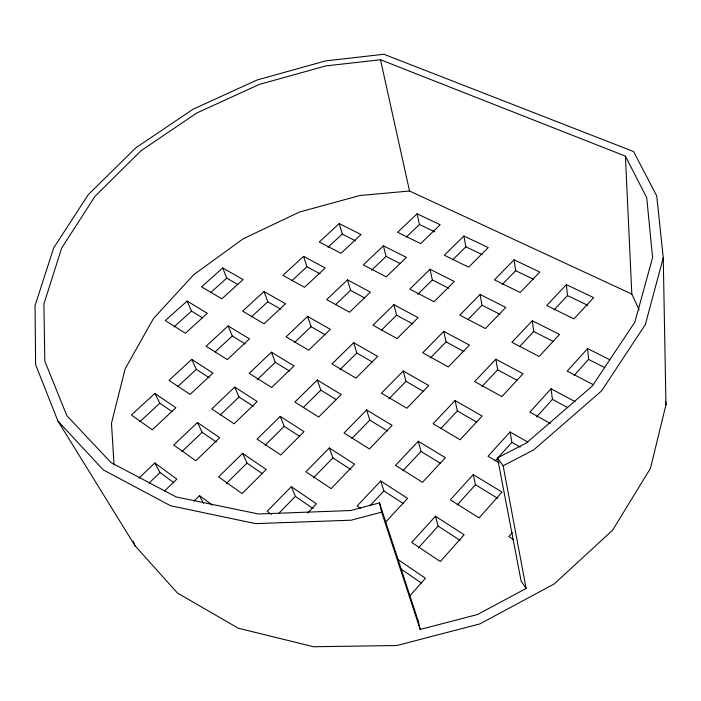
<?xml version="1.0" encoding="UTF-8"?>
<svg xmlns="http://www.w3.org/2000/svg" width="701" height="701" viewBox="0 0 701 701"><rect width="100%" height="100%" fill="white"/><g stroke="black" fill="none" stroke-linecap="round" stroke-linejoin="round"><path stroke-width="1.05" d="M665.95 404.863L650.44 468.382L612.656 530.114L554.263 583.924L479.931 623.89L396.862 645.525L313.592 646.743L238.322 628.236L177.502 593.081L135.048 545.764L57.92 421.029L35.611 364.643L35.05 305.61L53.67 247.917L88.317 194.606L135.775 147.858L193.003 109.251L257.162 79.958L325.579 60.908L383.903 54.257L633.573 151.547L656.732 195.912L663.26 257.723L665.95 404.863L665.635 401.603M663.26 257.723L645.341 324.598L601.563 390.913L533.706 449.902L503.134 465.779L526.127 588.454L477.556 614.505L420.197 629.454L381.651 512.133L379.486 502.889L350.605 510.53L258.467 513.991L176.24 496.956L111.012 462.59L66.84 415.632L44.829 361.199L43.909 304.041L61.662 248.049L95.108 196.192L141.129 150.654L196.762 113.01L259.221 84.444L325.86 65.912L380.485 59.734L625.415 156.157L646.716 197.682L652.596 257.547L634.852 322.153L592.266 386.058L526.635 442.822L497.5 457.911L521.088 580.945L526.127 588.454M512.273 532.594L508.786 536.598L513.307 539.446M409.454 596.297L425.446 578.29L397.739 559.363M418.313 548.042L438.107 526.109L435.426 516.251L411.68 542.408L440.324 561.545L464.141 534.732L435.426 516.251M457.21 504.948L475.462 484.733L473.228 474.603L450.331 499.831L479.081 517.916L502.03 492.076L473.228 474.603M536.528 416.999L552.432 399.377L551.074 388.757L575.17 401.647M574.145 375.412L588.586 359.411L587.622 348.581L609.809 359.753M495.178 460.846L511.896 442.34L510.091 431.956L488.027 456.237L499.182 462.835M551.074 388.757L529.877 412.118L550.381 423.474M587.622 348.581L567.188 371.092L593.23 384.656M385.445 522.298L407.631 498.358L380.713 481.026L357.124 505.973L360.7 508.365M370.04 505.666L383.876 490.945L380.713 481.026M402.865 470.748L421.012 451.444L418.295 441.279L395.522 465.368L422.493 482.323L445.328 457.683L418.295 441.279M482.008 386.479L497.684 369.804L495.826 359.21L474.691 381.554L501.863 396.6L523.034 373.756L495.826 359.21M519.555 346.618L533.75 331.52L532.278 320.734L559.538 334.447L539.122 356.476L511.888 342.29L532.278 320.734M554.009 309.973L567.503 295.612L566.382 284.667L593.668 297.618L573.953 318.894L546.684 305.496L566.382 284.667M440.885 428.434L457.359 410.926L455.054 400.543L433.087 423.755L460.136 439.746L482.148 416.008L455.054 400.543M307.616 513.001L316.458 503.826L291.327 486.652L267.116 511.309L271.427 514.368M388.871 398.869L405.993 381.344L403.25 370.978L381.414 393.191L406.86 408.245L428.767 385.541L403.25 370.978M430.467 357.913L446.073 341.922L443.768 331.363L422.729 352.778L448.325 366.956L469.416 345.076L443.768 331.363M278.919 513.22L295.366 496.378L291.327 486.652M313.522 477.775L332.922 457.911L329.33 447.957L305.934 471.782L331.126 488.615L354.627 464.237L329.33 447.957M351.92 438.449L369.804 420.127L366.649 409.954L344.033 432.99L369.383 448.929L392.078 425.384L366.649 409.954M467.865 319.682L482.008 305.189L480.08 294.464L459.768 315.143L485.451 328.524L505.807 307.406L480.08 294.464M502.205 284.501L515.673 270.709L514.087 259.834L539.866 272.076L520.186 292.483L494.442 279.839L514.087 259.834M226.37 483.515L247.006 463.116L242.607 453.354L218.633 476.908L242.117 493.574L266.214 469.486L242.607 453.354M265.118 445.214L284.22 426.339L280.26 416.368L257.065 439.15L280.75 454.967L304.05 431.676L280.26 416.368M303.226 407.553L320.821 390.168L317.281 380.012L294.841 402.05L318.683 417.042L341.212 394.532L317.281 380.012M381.274 330.346L396.6 315.196L393.901 304.69L372.985 325.229L397.108 338.592L418.094 317.632L393.901 304.69M417.735 294.385L432.359 279.927L430.028 269.272L409.805 289.127L434.042 301.745L454.309 281.495L430.028 269.272M452.706 259.817L465.885 246.796L463.896 236L444.32 255.225L468.645 267.169L488.255 247.567L463.896 236M339.959 369.664L356.809 353.015L353.672 342.684L331.994 363.968L355.959 378.137L377.716 356.406L353.672 342.684M194.081 501.022L199.522 495.677L212.517 505.176M164.463 491.042L176.836 479.09L154.833 463.002L138.964 478.082M149.068 483.059L160.038 472.562L154.833 463.002M181.839 451.716L202.16 432.28L197.454 422.501L173.725 445.047L195.842 460.741L219.693 437.704L197.454 422.501M220.228 415.001L239.023 397.029L234.747 387.066L211.772 408.893L234.09 423.798L257.171 401.507L234.747 387.066M257.232 379.618L275.309 362.338L271.436 352.2L249.188 373.344L271.681 387.487L294.026 365.904L271.436 352.2M335.525 304.69L350.544 290.319L347.494 279.874L326.719 299.607L349.527 312.243L370.373 292.107L347.494 279.874M371.548 270.297L386.093 256.391L383.403 245.806L363.302 264.908L386.233 276.851L406.396 257.381L383.403 245.806M406.343 237.026L419.452 224.486L417.104 213.787L397.625 232.294L420.661 243.606L440.184 224.741L417.104 213.787M294.508 342.5L311.069 326.675L307.599 316.379L286.078 336.813L308.703 350.202L330.311 329.347L307.599 316.379M251.361 316.957L267.782 301.745L264.005 291.502L242.669 311.148L264.075 323.809L285.5 303.77L264.005 291.502M139.849 421.713L159.837 403.18L154.86 393.401L131.402 415.01L152.257 429.809L175.855 407.745L154.86 393.401M177.861 386.47L196.333 369.348L191.767 359.403L169.029 380.354L190.094 394.418L212.955 373.037L191.767 359.403M215.146 351.902L232.276 336.016L228.114 325.921L206.076 346.224L227.334 359.595L249.477 338.881L228.114 325.921M292.01 280.584L306.924 266.757L303.559 256.373L282.941 275.37L304.532 287.322L325.229 267.966L303.559 256.373M327.998 247.278L342.228 234.081L339.231 223.575L319.262 241.968L340.993 253.28L361.024 234.546L339.231 223.575M210.65 292.606L226.747 278.113L222.716 267.94L201.573 286.849L221.84 298.836L243.089 279.568L222.716 267.94M173.936 326.938L191.522 311.104L187.114 301.053L165.287 320.576L185.406 333.229L207.338 313.321L187.114 301.053M381.651 512.133L351.148 520.203L255.602 523.629L170.501 505.719L103.231 469.854L57.92 421.029M639.102 309.781L631.82 294.078L409.533 191.014L359.841 195.518L299.441 212.07L243.203 238.796L193.66 274.739L153.405 318.657L125.12 368.91L111.477 423.264L114.053 464.991M419.452 224.486L434.725 231.821M465.885 246.796L482.314 254.691M515.673 270.709L533.365 279.208M567.503 295.612L587.788 305.356M342.228 234.081L355.398 240.776M386.093 256.391L400.35 263.646M432.359 279.927L448.736 288.269M482.008 305.189L499.953 314.32M533.75 331.52L553.045 341.334M588.586 359.411L604.832 367.675M306.924 266.757L320.024 273.828M350.544 290.319L364.739 297.986M396.6 315.196L412.924 324.02M446.073 341.922L463.974 351.595M497.684 369.804L516.944 380.205M552.432 399.377L567.705 407.631M510.091 431.956L527.765 442.042M226.747 278.113L237.788 284.475M267.782 301.745L280.777 309.229M311.069 326.675L325.159 334.789M356.809 353.015L372.406 362.005M405.993 381.344L423.798 391.596M457.359 410.926L476.803 422.125M511.896 442.34L520.186 447.107M191.522 311.104L202.493 317.807M232.276 336.016L245.192 343.919M275.309 362.338L289.662 371.118M320.821 390.168L336.349 399.666M369.804 420.127L387.557 430.975M421.012 451.444L440.421 463.308M475.462 484.733L497.544 498.245M196.333 369.348L209.143 377.655M239.023 397.029L253.28 406.273M284.22 426.339L299.66 436.346M332.922 457.911L350.842 469.53M383.876 490.945L403.443 503.642M438.107 526.109L460.128 540.392M159.837 403.18L172.008 411.548M202.16 432.28L216.302 442.007M247.006 463.116L262.332 473.657M295.366 496.378L313.172 508.628M400.884 568.94L421.248 582.943M160.038 472.562L174.032 482.849M497.5 457.911L503.134 465.779M199.522 495.677L203.456 503.292M133.146 541.181L135.048 545.764M379.486 502.889L418.769 622.821M418.094 620.762L420.197 629.454M380.485 59.734L409.533 191.014M625.415 156.157L631.82 294.078"/></g></svg>
